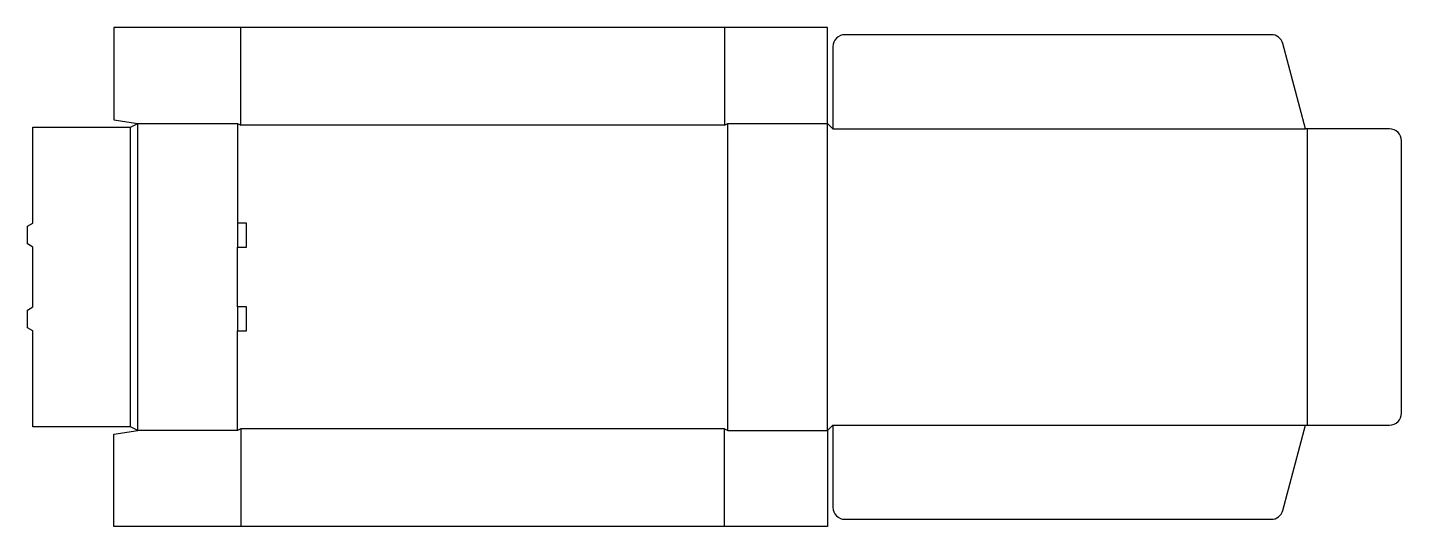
# Model space of a CAD drawing. Header units: millimetres. Extents: x -175 to 970, y -80 to 336.
import ezdxf

# ---------------------------------------------------------------- set-up
doc = ezdxf.new("R2010")
doc.units = ezdxf.units.MM
doc.layers.add('crease', color=1, linetype='CONTINUOUS')
doc.layers.add('cut', color=7, linetype='CONTINUOUS')

msp = doc.modelspace()

# ---------------------------------------------------------------- linework, layer by layer
at = {"layer": 'crease'}
for p, q in [((-89, 3), (-89, 253)), ((-83, 0), (-83, 256)), ((0, 256), (0, 173)), ((409, 0), (409, 256)), ((492, 0), (492, 256)), ((496.5, 251.5), (890.5, 251.5)), ((892, 4.5), (892, 251.5)), ((0, 103), (0, 153)), ((0, 0), (0, 83)), ((496.5, 4.5), (890.5, 4.5))]:
    msp.add_line(p, q, dxfattribs=at)
for points in [[(406, 336), (406, 254.5), (3, 254.5), (3, 336)], [(406, -80), (406, 1.5), (3, 1.5), (3, -80)]]:
    msp.add_lwpolyline(points, dxfattribs=at)
at = {"layer": 'cut'}
for points in [[(406, 254.5), (409, 256), (492, 256), (492, 336), (-103, 336), (-103, 259), (-83, 256)], [(3, 1.5), (0, 0), (-83, 0), (-89, 3), (-170.5, 3), (-170.5, 83), (-175, 85.6), (-175, 100.4), (-170.5, 103), (-170.5, 153), (-175, 155.6), (-175, 170.4), (-170.5, 173), (-170.5, 253), (-89, 253), (-83, 256), (0, 256), (3, 254.5)], [(406, 1.5), (409, 0), (492, 0), (492, -80), (-103, -80), (-103, -3), (-83, 0)]]:
    msp.add_lwpolyline(points, dxfattribs=at)
msp.add_lwpolyline([(492, 0), (496.5, 4.5), (496.5, -64, 0.414214), (506.5, -74), (861.8, -74, 0.339454), (871.5, -66.6), (890.5, 4.5), (892, 4.5), (960.5, 4.5, 0.414214), (970.5, 14.5), (970.5, 241.5, 0.414214), (960.5, 251.5), (892, 251.5), (890.5, 251.5), (871.5, 322.6, 0.339454), (861.8, 330), (506.5, 330, 0.414214), (496.5, 320), (496.5, 251.5), (492, 256)], format="xyb", dxfattribs=at)
for points in [[(0, 153), (7.5, 153), (7.5, 173), (0, 173)], [(0, 83), (7.5, 83), (7.5, 103), (0, 103)]]:
    msp.add_lwpolyline(points, close=True, dxfattribs=at)

doc.saveas('drawing.dxf')
